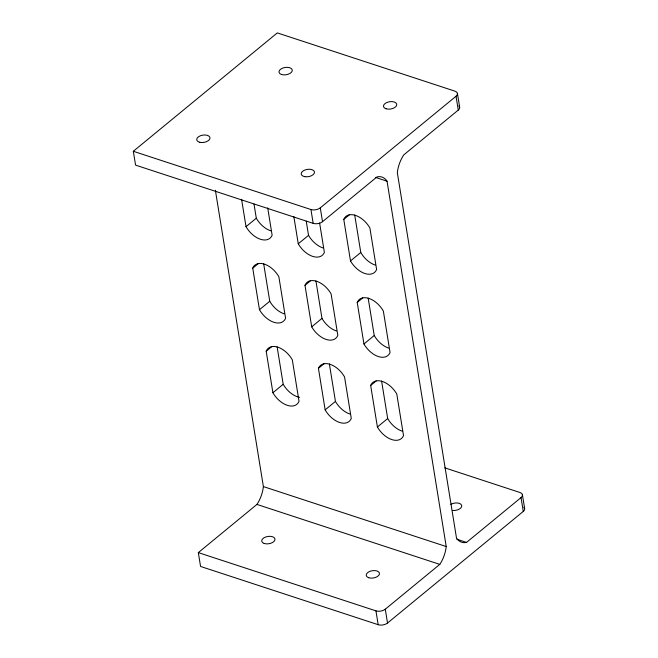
<?xml version="1.0" encoding="UTF-8"?>
<svg xmlns="http://www.w3.org/2000/svg" width="658" height="658" viewBox="0 0 658 658"><rect width="100%" height="100%" fill="white"/><g stroke="black" fill="none" stroke-linecap="round" stroke-linejoin="round"><path stroke-width="0.99" d="M523.85 507.244A6.712 3.685 -9.2 0 1 523.274 511.422L387.521 623.036A6.712 3.685 -9.2 0 1 378.185 624.705L200.567 566.456L198.321 552.613L375.94 610.863A6.712 3.685 -9.2 0 0 385.284 609.193L439.791 564.383A24.083 13.802 -71.8 0 0 446.223 546.543L387.044 181.189A25.613 14.682 -71.8 0 0 377.026 176.879L322.519 221.688A6.712 3.685 -9.2 0 1 313.183 223.358L135.564 165.117L133.319 151.274L277.298 32.9L454.917 91.149A6.712 3.685 -9.2 0 1 456.027 96.241L458.272 110.083L403.765 154.893A24.083 13.802 -71.8 0 0 397.333 172.733L456.504 538.088A25.613 14.682 -71.8 0 0 466.53 542.398L521.037 497.588A6.712 3.685 -9.2 0 0 519.927 492.488L444.775 467.846M267.707 207.895L272.132 235.235A19.008 11.564 50.6 0 1 260.42 239.257A19.008 11.564 50.6 0 1 246.01 226.665L256.299 218.209L254.004 204.038M133.319 151.274L310.938 209.524A6.712 3.685 -9.2 0 0 320.281 207.854L456.027 96.241M252.738 268.184A19.008 11.564 50.6 0 1 264.45 264.162A19.008 11.564 50.6 0 1 278.86 276.747L285.58 318.266A19.008 11.564 50.6 0 1 273.868 322.288A19.008 11.564 50.6 0 1 259.466 309.704L252.738 268.184L258.273 263.636M319.615 222.996L324.378 252.368A19.008 11.564 50.6 0 1 312.657 256.381A19.008 11.564 50.6 0 1 298.255 243.797L308.536 235.342L306.241 221.162M343.772 219.41A19.008 11.564 50.6 0 1 355.484 215.388A19.008 11.564 50.6 0 1 369.895 227.981L376.615 269.492A19.008 11.564 50.6 0 1 364.902 273.514A19.008 11.564 50.6 0 1 350.492 260.93L343.772 219.41L349.308 214.862M259.466 309.704L269.747 301.249L263.677 263.784M304.983 285.317A19.008 11.564 50.6 0 1 316.695 281.295A19.008 11.564 50.6 0 1 331.097 293.879L337.825 335.399A19.008 11.564 50.6 0 1 326.105 339.421A19.008 11.564 50.6 0 1 311.703 326.837L304.983 285.317L310.518 280.76M350.492 260.93L360.781 252.475L354.711 215.01M266.186 351.224A19.008 11.564 50.6 0 1 277.906 347.202A19.008 11.564 50.6 0 1 292.308 359.786L299.028 401.306A19.008 11.564 50.6 0 1 287.316 405.328A19.008 11.564 50.6 0 1 272.914 392.736L266.186 351.224L271.721 346.667M311.703 326.837L321.984 318.382L315.922 280.908M357.22 302.45A19.008 11.564 50.6 0 1 368.932 298.428A19.008 11.564 50.6 0 1 383.343 311.012L390.062 352.532A19.008 11.564 50.6 0 1 378.35 356.554A19.008 11.564 50.6 0 1 363.948 343.969L357.22 302.45L362.755 297.893M272.914 392.736L283.195 384.28L277.125 346.815M318.431 368.357A19.008 11.564 50.6 0 1 330.143 364.335A19.008 11.564 50.6 0 1 344.545 376.919L351.273 418.439A19.008 11.564 50.6 0 1 339.561 422.461A19.008 11.564 50.6 0 1 325.151 409.868L318.431 368.357L323.966 363.8M363.948 343.969L374.229 335.514L368.159 298.041M325.151 409.868L335.44 401.413L329.37 363.948M370.668 385.481A19.008 11.564 50.6 0 1 382.388 381.467A19.008 11.564 50.6 0 1 396.79 394.052L403.519 435.571A19.008 11.564 50.6 0 1 391.798 439.585A19.008 11.564 50.6 0 1 377.396 427.001L370.668 385.481L376.203 380.933M198.321 552.613L256.941 504.423A24.083 13.802 -71.8 0 0 263.381 486.583L215.38 190.236M377.396 427.001L387.677 418.546L381.607 381.081M375.373 177.356L387.044 181.189M456.8 539.206L466.53 542.398M263.381 486.583L446.223 546.543M256.941 504.423L439.791 564.383M457.409 93.346L459.654 107.188M522.411 494.693L524.656 508.527M521.037 497.588L523.274 511.422M320.281 207.854L322.519 221.688M385.284 609.193L387.521 623.036M310.938 209.524L313.183 223.358M375.94 610.863L378.185 624.705M293.83 216.457L298.255 243.797M241.585 199.325L246.01 226.665M458.848 105.897A6.712 3.685 -9.2 0 1 458.272 110.083M450.829 504.357A6.712 3.685 -9.2 0 1 461.661 505.328A6.712 3.685 -9.2 0 1 452.852 510.468M375.183 265.059A19.008 11.564 50.6 0 1 360.781 252.475M322.946 247.926A19.008 11.564 50.6 0 1 308.536 235.342M270.701 230.802A19.008 11.564 50.6 0 1 256.299 218.209M284.149 313.833A19.008 11.564 50.6 0 1 269.747 301.249M336.394 330.966A19.008 11.564 50.6 0 1 321.984 318.382M388.631 348.098A19.008 11.564 50.6 0 1 374.229 335.514M299.571 397.383A19.008 11.564 50.6 0 1 283.195 384.28M349.842 414.005A19.008 11.564 50.6 0 1 335.44 401.413M402.087 431.13A19.008 11.564 50.6 0 1 387.677 418.546M199.711 142.276A6.712 3.685 -9.2 0 0 209.992 138.221A6.712 3.685 -9.2 0 0 200.361 135.778A6.712 3.685 -9.2 0 0 199.711 142.276M385.999 108.759A6.712 3.685 -9.2 0 0 396.692 105.173A6.712 3.685 -9.2 0 0 387.644 102.204A6.712 3.685 -9.2 0 0 385.999 108.759M281.608 74.527A6.712 3.685 -9.2 0 0 292.226 70.834A6.712 3.685 -9.2 0 0 283.047 67.98A6.712 3.685 -9.2 0 0 281.608 74.527M304.86 176.681A6.712 3.685 -9.2 0 0 314.475 172.051A6.712 3.685 -9.2 0 0 304.177 170.332A6.712 3.685 -9.2 0 0 304.86 176.681M368.727 577.74A6.712 3.685 -9.2 0 0 379.419 574.154A6.712 3.685 -9.2 0 0 370.372 571.185A6.712 3.685 -9.2 0 0 368.727 577.74M264.146 543.45A6.712 3.685 -9.2 0 0 274.921 539.963A6.712 3.685 -9.2 0 0 266.005 536.887A6.712 3.685 -9.2 0 0 264.146 543.45"/></g></svg>
